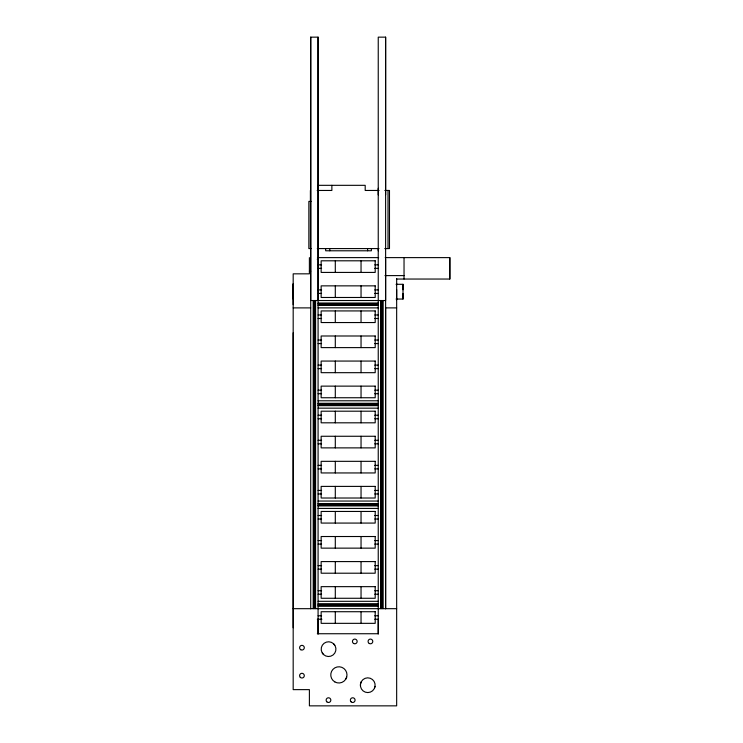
<?xml version="1.0" encoding="UTF-8"?>
<svg xmlns="http://www.w3.org/2000/svg" width="743" height="743" viewBox="0 0 743 743"><rect width="100%" height="100%" fill="white"/><g stroke="black" fill="none" stroke-linecap="round" stroke-linejoin="round"><path stroke-width="1.11" d="M293.179 627.761L293.179 273.833L309.394 273.833L309.394 257.617M318.088 300.525L318.088 37.15L310.713 37.15L310.713 300.525L385.617 300.525L385.617 37.15L378.243 37.15L378.243 634.067M318.078 633.733L318.078 619.244M378.243 250.79L378.243 248.468M378.243 194.898L378.243 188.276M385.617 608.823L385.617 307.89L396.66 307.89M388.013 248.58L388.013 190.459M396.66 299.782L396.66 289.575M396.66 284.643L396.66 283.566M396.056 299.048L403.012 299.048L403.012 284.3L396.056 284.3M404.034 279.043L404.034 257.617M396.66 279.043L449.821 279.043L449.821 257.617L385.18 257.617M360.429 685.947L360.485 684.024M374.481 688.232L375.039 686.393A7.374 7.374 0 0 0 365.147 678.313A7.374 7.374 0 0 0 363.104 690.916A7.374 7.374 0 0 0 375.039 686.393M360.559 683.634L361.209 681.823M345.904 678.944L346.712 676.984M318.088 185.323L365.194 185.323L365.194 190.459L379.069 190.459M317.177 190.459L331.87 190.459L331.87 185.323M384.855 190.459L389.481 190.459L389.481 248.58L384.763 248.58M311.066 201.39L308.856 201.39L308.856 248.58L311.066 248.58M317.27 248.58L379.032 248.58M317.428 257.617L378.642 257.617M317.233 259.233L318.078 259.233M318.106 264.852L321.58 264.852M374.751 264.852L378.215 264.852M318.106 268.362L321.58 268.362M374.751 268.362L378.215 268.362M309.394 271.176L310.713 271.176M384.967 275.607L404.034 275.607M318.106 289.919L321.58 289.919M374.751 289.919L378.215 289.919M318.106 293.429L321.58 293.429M374.751 293.429L378.215 293.429M318.078 303.014L378.243 303.014M318.078 303.636L378.243 303.636M318.078 304.751L378.243 304.751M318.078 305.382L378.243 305.382M293.179 307.89L310.713 307.89M318.078 307.881L378.243 307.881M318.106 314.986L321.58 314.986M374.751 314.986L378.215 314.986M318.106 318.496L321.58 318.496M374.751 318.496L378.215 318.496M318.106 340.053L321.58 340.053M374.751 340.053L378.215 340.053M318.106 343.563L321.58 343.563M374.751 343.563L378.215 343.563M318.106 365.119L321.58 365.119M374.751 365.119L378.215 365.119M318.106 368.63L321.58 368.63M374.751 368.63L378.215 368.63M318.106 390.186L321.58 390.186M374.751 390.186L378.215 390.186M318.106 393.688L321.58 393.688M374.751 393.688L378.215 393.688M318.078 400.783L378.243 400.783M318.078 403.291L378.243 403.291M318.078 403.913L378.243 403.913M318.078 405.028L378.243 405.028M318.078 405.65L378.243 405.65M318.078 408.158L378.243 408.158M318.106 415.244L321.58 415.244M374.751 415.244L378.215 415.244M318.106 418.755L321.58 418.755M374.751 418.755L378.215 418.755M318.106 440.311L321.58 440.311M374.751 440.311L378.215 440.311M318.106 443.822L321.58 443.822M374.751 443.822L378.215 443.822M318.106 465.378L321.58 465.378M374.751 465.378L378.215 465.378M318.106 468.889L321.58 468.889M374.751 468.889L378.215 468.889M318.106 490.445L321.58 490.445M374.751 490.445L378.215 490.445M318.106 493.956L321.58 493.956M374.751 493.956L378.215 493.956M318.078 501.051L378.243 501.051M318.078 503.55L378.243 503.55M318.078 504.181L378.243 504.181M318.078 505.286L378.243 505.286M318.078 505.918L378.243 505.918M318.078 508.416L378.243 508.416M318.106 515.512L321.58 515.512M374.751 515.512L378.215 515.512M318.106 519.023L321.58 519.023M374.751 519.023L378.215 519.023M318.106 540.579L321.58 540.579M374.751 540.579L378.215 540.579M318.106 544.09L321.58 544.09M374.751 544.09L378.215 544.09M318.106 565.646L321.58 565.646M374.751 565.646L378.215 565.646M318.106 569.157L321.58 569.157M374.751 569.157L378.215 569.157M318.106 590.713L321.58 590.713M374.751 590.713L378.215 590.713M318.106 594.214L321.58 594.214M374.751 594.214L378.215 594.214M318.078 601.31L378.243 601.31M318.078 603.818L378.243 603.818M318.078 604.44L378.243 604.44M318.078 605.554L378.243 605.554M318.078 606.177L378.243 606.177M293.179 608.684L396.641 608.675M318.106 615.771L321.58 615.771M374.751 615.771L378.215 615.771M317.317 619.244L321.923 619.244M374.769 619.244L378.261 619.244L378.243 633.733L317.317 633.733M333.551 643.726L334.787 645.203M322.332 653.097L323.567 654.574A7.374 7.374 0 0 0 335.752 650.766A7.374 7.374 0 0 0 326.363 642.11A7.374 7.374 0 0 0 323.567 654.574M449.821 257.617L449.821 279.043M403.012 284.3L403.012 289.77M403.012 293.578L403.012 299.048M396.66 278.541L396.66 705.85L309.394 705.85L309.394 689.634L293.179 689.634L293.179 332.808M385.617 37.15L385.617 194.898M385.617 259.233L385.617 608.591M383.109 300.525L383.109 608.591M382.487 300.525L382.487 608.591M381.373 300.525L381.373 608.591M380.741 300.525L380.741 608.591M371.379 248.496L371.379 250.79L325.675 250.79L325.675 248.487M367.581 248.496L367.581 250.79M361.042 260.802L361.042 272.421M361.042 285.86L361.042 297.479M361.042 310.927L361.042 322.546M361.042 335.994L361.042 347.613M361.042 361.061L361.042 372.68M361.042 386.128L361.042 397.746M361.042 411.195L361.042 422.813M361.042 436.262L361.042 447.88M361.042 461.329L361.042 472.947M361.042 486.396L361.042 498.014M361.042 511.453L361.042 523.072M361.042 536.52L361.042 548.139M361.042 561.587L361.042 573.206M361.042 586.654L361.042 598.273M361.042 611.721L361.042 623.34M335.297 260.802L335.297 272.421M335.297 285.86L335.297 297.479M335.297 310.927L335.297 322.546M335.297 335.994L335.297 347.613M335.297 361.061L335.297 372.68M335.297 386.128L335.297 397.746M335.297 411.195L335.297 422.813M335.297 436.262L335.297 447.88M335.297 461.329L335.297 472.947M335.297 486.396L335.297 498.014M335.297 511.453L335.297 523.072M335.297 536.52L335.297 548.139M335.297 561.587L335.297 573.206M335.297 586.654L335.297 598.273M335.297 611.721L335.297 623.34M329.808 248.468L329.808 250.79M318.45 185.323L318.45 190.589M318.088 37.15L318.078 634.067M315.58 300.525L315.58 608.591M314.958 300.525L314.958 608.591M313.843 300.525L313.843 608.591M313.212 300.525L313.212 608.591M310.713 37.15L310.713 608.823M310.398 190.459L310.398 248.58M293.179 283.566L293.179 304.649M293.309 284.3L293.309 299.048L293.309 284.3M375.196 260.802L321.143 260.802L321.143 272.421L375.196 272.421L375.196 260.802M375.196 285.86L321.143 285.86L321.143 297.479L375.196 297.479L375.196 285.86M375.196 310.927L321.143 310.927L321.143 322.546L375.196 322.546L375.196 310.927M375.196 335.994L321.143 335.994L321.143 347.613L375.196 347.613L375.196 335.994M375.196 361.061L321.143 361.061L321.143 372.68L375.196 372.68L375.196 361.061M375.196 386.128L321.143 386.128L321.143 397.746L375.196 397.746L375.196 386.128M375.196 411.195L321.143 411.195L321.143 422.813L375.196 422.813L375.196 411.195M375.196 436.262L321.143 436.262L321.143 447.88L375.196 447.88L375.196 436.262M375.196 461.329L321.143 461.329L321.143 472.947L375.196 472.947L375.196 461.329M375.196 486.396L321.143 486.396L321.143 498.014L375.196 498.014L375.196 486.396M375.196 511.453L321.143 511.453L321.143 523.072L375.196 523.072L375.196 511.453M375.196 536.52L321.143 536.52L321.143 548.139L375.196 548.139L375.196 536.52M375.196 561.587L321.143 561.587L321.143 573.206L375.196 573.206L375.196 561.587M375.196 586.654L321.143 586.654L321.143 598.273L375.196 598.273L375.196 586.654M375.196 611.721L321.143 611.721L321.143 623.34L375.196 623.34L375.196 611.721M300.766 649.744A2.359 2.359 0 0 0 304.305 647.701A2.359 2.359 0 0 0 300.766 645.667A2.359 2.359 0 0 0 300.766 649.744M326.818 701.801A2.359 2.359 0 0 0 330.765 700.751A2.359 2.359 0 0 0 327.877 697.853A2.359 2.359 0 0 0 326.818 701.801M300.274 677.328A2.359 2.359 0 0 0 304.221 676.269A2.359 2.359 0 0 0 301.333 673.381A2.359 2.359 0 0 0 300.274 677.328M353.622 643.484A2.359 2.359 0 0 0 357.16 641.441A2.359 2.359 0 0 0 353.622 639.398A2.359 2.359 0 0 0 353.622 643.484M334.824 681.907A8.108 8.108 0 0 0 346.99 674.885A8.108 8.108 0 0 0 334.824 667.864A8.108 8.108 0 0 0 334.824 681.907M351.049 701.801A2.359 2.359 0 0 0 354.996 700.751A2.359 2.359 0 0 0 352.098 697.853A2.359 2.359 0 0 0 351.049 701.801M369.252 643.484A2.359 2.359 0 0 0 372.791 641.441A2.359 2.359 0 0 0 369.252 639.398A2.359 2.359 0 0 0 369.252 643.484"/></g></svg>
